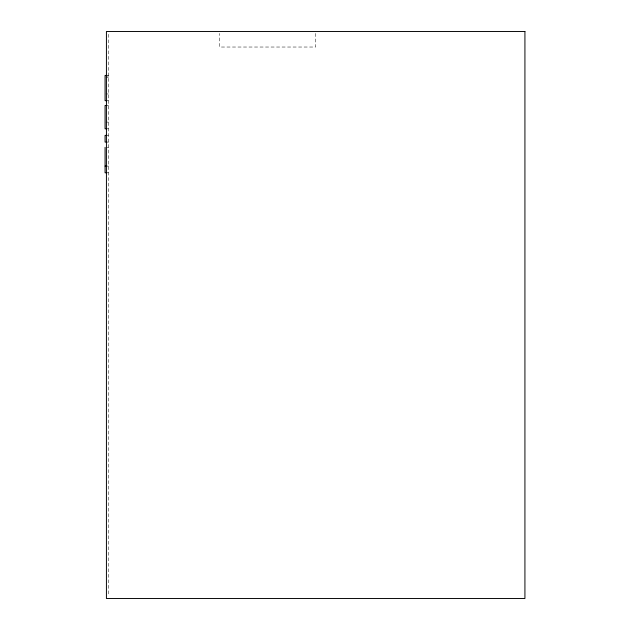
<?xml version="1.0" encoding="UTF-8"?>
<svg xmlns="http://www.w3.org/2000/svg" width="630" height="630" viewBox="0 0 630 630"><rect width="100%" height="100%" fill="white"/><g stroke="black" fill="none" stroke-linecap="round" stroke-linejoin="round"><path stroke-width="0.47" stroke-dasharray="3.15 2.36" d="M106.761 75.435L108.447 75.435M105.919 76.072L108.447 76.072M105.919 77.317L108.447 77.317M105.919 93.972L108.447 93.972M106.761 100.674L108.447 100.674M106.761 105.454L108.447 105.454M105.919 122.11L108.447 122.11M106.761 128.811L108.447 128.811M106.761 135.371L108.447 135.371M106.761 142.073L108.447 142.073M106.761 147.373L108.447 147.373M105.919 166.092L108.447 166.092M106.761 172.793L108.447 172.793M315.677 33.445L315.677 47.029L219.563 47.029L219.563 33.445M108.447 34.272L108.447 595.728"/><path stroke-width="0.94" d="M106.761 75.435L105.076 75.435L105.076 100.674L106.761 100.674M106.761 105.454L105.076 105.454L105.076 128.811L106.761 128.811M106.761 135.371L105.076 135.371L105.076 142.073L106.761 142.073M105.076 166.092L106.761 166.092M106.761 172.793L105.076 172.793L105.076 147.373M524.924 31.5L106.423 31.5L106.423 598.5L524.924 598.5L524.924 31.5"/></g></svg>
